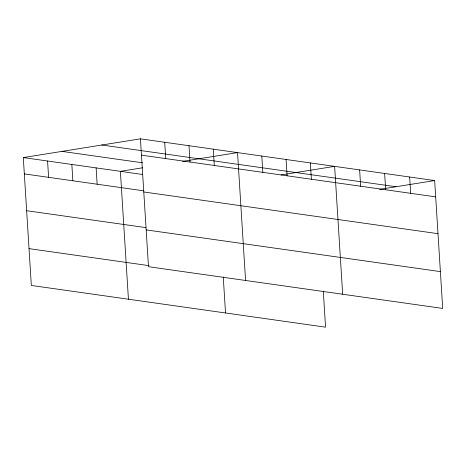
<?xml version="1.0" encoding="UTF-8"?>
<svg xmlns="http://www.w3.org/2000/svg" width="466" height="466" viewBox="0 0 466 466"><rect width="100%" height="100%" fill="white"/><g stroke="black" fill="none" stroke-linecap="round" stroke-linejoin="round"><path stroke-width="0.7" d="M323.288 291.075L325.559 327.167L31.344 285.448L23.3 157.572L140.441 138.833L434.656 180.552L442.7 308.428L148.485 266.709L140.441 138.833M142.584 167.789L120.391 171.342L128.435 299.219M182.515 161.399L237.532 152.598L245.576 280.474M281.027 174.942L334.623 166.362L342.667 294.244M379.639 189.353L434.656 180.552M101.786 145.013L395.995 186.732M141.466 155.149L435.681 196.868M61.955 151.386L142.625 162.826M23.3 157.572L142.52 174.476M24.325 173.894L143.545 190.798M143.784 191.963L437.999 233.682M26.644 210.708L145.864 227.612M146.173 229.895L440.382 271.614M29.032 248.634L148.963 265.643M409.649 177.004L410.674 193.326M384.636 173.457L385.667 189.779M359.63 169.909L360.655 186.231M310.35 162.925L311.375 179.241M286.077 159.483L287.103 175.804M261.805 156.04L262.83 172.362M223.255 276.891L225.527 312.983M213.259 149.155L214.284 165.477M188.986 145.712L190.012 162.034M164.714 142.27L165.739 158.591M96.118 167.9L97.144 184.221M71.846 164.457L72.871 180.779M47.573 161.015L48.598 177.336"/></g></svg>
